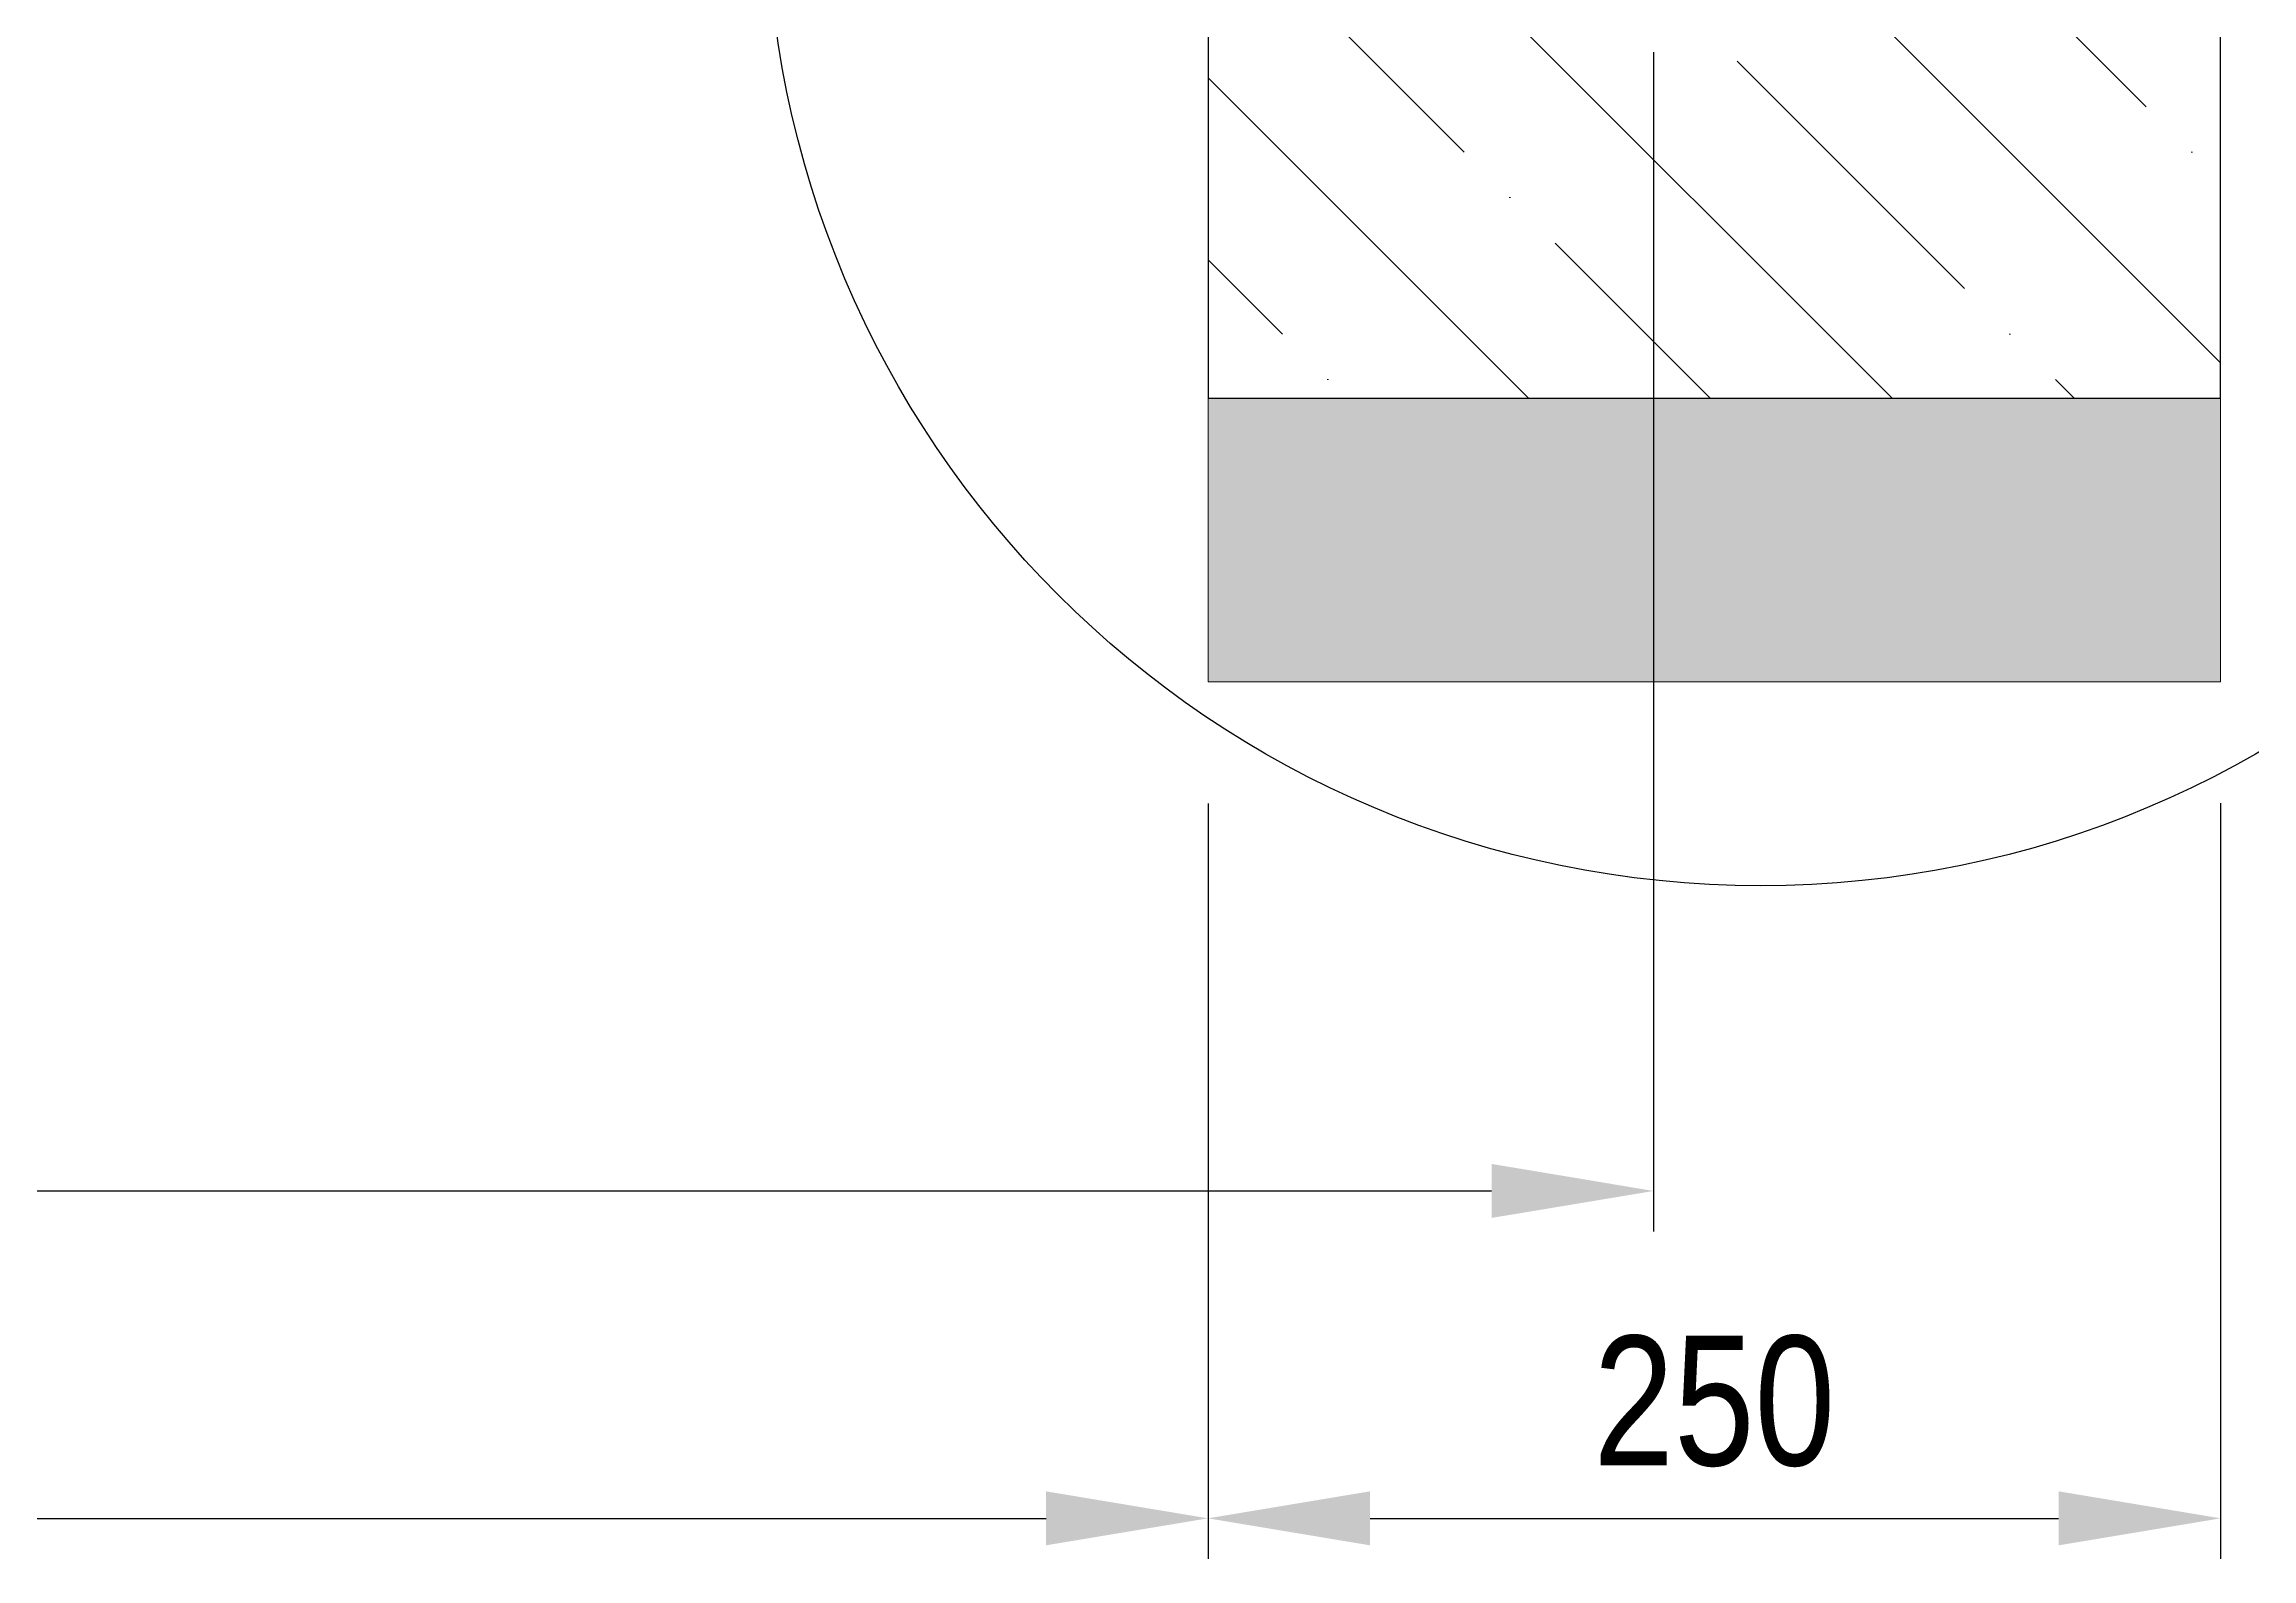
# Model space of a CAD drawing. Header units: millimetres. Extents: x 11758 to 17968, y 3782 to 8272.
# Drawn here: x 13712 to 14258, y 6122 to 6496 of the extents above; entities that cross this region are included whole.
import ezdxf

# ---------------------------------------------------------------- set-up
doc = ezdxf.new("R2010")
doc.units = ezdxf.units.MM
doc.header["$LTSCALE"] = 0.1
doc.layers.add('SRAFY', color=251, linetype='Continuous', lineweight=13)
doc.styles.add('SEACAD_Arial', font='arial.ttf', dxfattribs={"width": 0.8})
doc.dimstyles.new('ISO-25', dxfattribs={"dimtxt": 1.6, "dimasz": 2, "dimexe": 0.5, "dimexo": 1.5, "dimtad": 1, "dimdec": 0, "dimtxsty": 'SEACAD_Arial', "dimcen": 2, "dimadec": 0, "dimazin": 0, "dimtfac": 1, "dimtdec": 0, "dimtmove": 0, "dimatfit": 3, "dimfxl": 1, "dimarcsym": 0})

# ---------------------------------------------------------------- blocks, each defined once
blk = doc.blocks.new('*D1')
at = {"color": 0, "lineweight": -2, "transparency": 16777216}
for p, q in [((12957.45, 6521.37), (12957.45, 6202.46)), ((14109.8, 6493.62), (14109.8, 6202.46)), ((12997.45, 6212.46), (14069.8, 6212.46))]:
    blk.add_line(p, q, dxfattribs=at)
at = {"color": 0, "transparency": 16777216}
for points in [[(12997.45, 6219.13), (12997.45, 6205.8), (12957.45, 6212.46)], [(14069.8, 6219.13), (14069.8, 6205.8), (14109.8, 6212.46)]]:
    blk.add_solid(points, dxfattribs=at)
at = {"layer": 'Defpoints', "color": 0, "transparency": 16777216}
for p in [(12957.45, 6551.37), (14109.8, 6523.62), (14109.8, 6212.46)]:
    blk.add_point(p, dxfattribs=at)
at = {"color": 0, "transparency": 16777216, "insert": (13533.62, 6241.3), "char_height": 32, "attachment_point": 5, "style": 'SEACAD_Arial'}
blk.add_mtext('1150', dxfattribs=at)
blk = doc.blocks.new('*D2')
at = {"color": 0, "lineweight": -2, "transparency": 16777216}
for p, q in [((14279.8, 6658.18), (14540.96, 6658.18)), ((14530.96, 6618.18), (14530.96, 6448.18)), ((14279.8, 6408.18), (14540.96, 6408.18))]:
    blk.add_line(p, q, dxfattribs=at)
at = {"color": 0, "transparency": 16777216}
for points in [[(14524.3, 6618.18), (14537.63, 6618.18), (14530.96, 6658.18)], [(14524.3, 6448.18), (14537.63, 6448.18), (14530.96, 6408.18)]]:
    blk.add_solid(points, dxfattribs=at)
at = {"layer": 'Defpoints', "color": 0, "transparency": 16777216}
for p in [(14249.8, 6658.18), (14249.8, 6408.18), (14530.96, 6408.18)]:
    blk.add_point(p, dxfattribs=at)
at = {"color": 0, "transparency": 16777216, "insert": (14502.12, 6533.18), "char_height": 32, "attachment_point": 5, "rotation": 90, "style": 'SEACAD_Arial'}
blk.add_mtext('250', dxfattribs=at)
blk = doc.blocks.new('*D3')
at = {"color": 0, "lineweight": -2, "transparency": 16777216}
for p, q in [((14530.96, 6448.18), (14530.96, 6488.18)), ((14279.8, 6408.18), (14540.96, 6408.18)), ((14530.96, 6408.18), (14530.96, 6338.19)), ((14279.8, 6338.19), (14540.96, 6338.19)), ((14530.96, 6298.19), (14530.96, 6258.19))]:
    blk.add_line(p, q, dxfattribs=at)
at = {"color": 0, "transparency": 16777216}
for points in [[(14524.3, 6448.18), (14537.63, 6448.18), (14530.96, 6408.18)], [(14524.3, 6298.19), (14537.63, 6298.19), (14530.96, 6338.19)]]:
    blk.add_solid(points, dxfattribs=at)
at = {"layer": 'Defpoints', "color": 0, "transparency": 16777216}
for p in [(14249.8, 6408.18), (14249.8, 6338.19), (14530.96, 6338.19)]:
    blk.add_point(p, dxfattribs=at)
at = {"color": 0, "transparency": 16777216, "insert": (14502.12, 6373.19), "char_height": 32, "attachment_point": 5, "rotation": 90, "style": 'SEACAD_Arial'}
blk.add_mtext('70', dxfattribs=at)
blk = doc.blocks.new('*D5')
at = {"color": 0, "lineweight": -2, "transparency": 16777216}
for p, q in [((13999.8, 6308.16), (13999.8, 6121.63)), ((14249.8, 6308.18), (14249.8, 6121.63)), ((14039.8, 6131.63), (14209.8, 6131.63))]:
    blk.add_line(p, q, dxfattribs=at)
at = {"color": 0, "transparency": 16777216}
for points in [[(14039.8, 6138.3), (14039.8, 6124.97), (13999.8, 6131.63)], [(14209.8, 6138.3), (14209.8, 6124.97), (14249.8, 6131.63)]]:
    blk.add_solid(points, dxfattribs=at)
at = {"layer": 'Defpoints', "color": 0, "transparency": 16777216}
for p in [(13999.8, 6338.16), (14249.8, 6338.18), (14249.8, 6131.63)]:
    blk.add_point(p, dxfattribs=at)
at = {"color": 0, "transparency": 16777216, "insert": (14124.8, 6160.47), "char_height": 32, "attachment_point": 5, "style": 'SEACAD_Arial'}
blk.add_mtext('250', dxfattribs=at)
blk = doc.blocks.new('*D6')
at = {"color": 0, "lineweight": -2, "transparency": 16777216}
for p, q in [((13999.8, 6308.16), (13999.8, 6121.63)), ((13082.47, 6257.92), (13082.47, 6121.63)), ((13122.47, 6131.63), (13959.8, 6131.63))]:
    blk.add_line(p, q, dxfattribs=at)
at = {"color": 0, "transparency": 16777216}
for points in [[(13122.47, 6138.3), (13122.47, 6124.97), (13082.47, 6131.63)], [(13959.8, 6138.3), (13959.8, 6124.97), (13999.8, 6131.63)]]:
    blk.add_solid(points, dxfattribs=at)
at = {"layer": 'Defpoints', "color": 0, "transparency": 16777216}
for p in [(13999.8, 6338.16), (13082.47, 6287.92), (13999.8, 6131.63)]:
    blk.add_point(p, dxfattribs=at)
at = {"color": 0, "transparency": 16777216, "insert": (13541.13, 6160.47), "char_height": 32, "attachment_point": 5, "style": 'SEACAD_Arial'}
blk.add_mtext('920', dxfattribs=at)

msp = doc.modelspace()

# ---------------------------------------------------------------- hatches: boundary and pattern name
at = {"layer": 'SRAFY'}
h = msp.add_hatch(dxfattribs=at)
h.set_pattern_fill('ANSI35', color=256, scale=10, angle=90)
h.set_pattern_definition([(135, (5958.34, 1148.074), (-44.9013, -44.9013), []), (135, (5958.34, 1192.975), (-44.9013, -44.9013), [79.375, -15.875, 0, -15.875])])
h.paths.add_polyline_path([(14249.78, 6658.18), (13999.79, 6658.17), (13999.8, 6408.19), (14249.81, 6408.18)])
h = msp.add_hatch(dxfattribs=at)
h.set_pattern_fill('AR-SAND', color=256, scale=0.5)
h.set_pattern_definition([(37.5, (7468.933, -303.591), (-0.800016, 24.47066), [0, -19.304, 0, -21.59, 0, -20.6375]), (7.5, (7468.933, -303.59), (22.47616, 35.84126), [0, -10.414, 0, -17.399, 0, -6.6675]), (327.5, (7453.312, -303.59), (39.54962, 0.07186), [0, -6.35, 0, -22.86, 0, -29.845]), (317.5, (7453.31, -303.59), (38.17782, 11.14647), [0, -3.175, 0, -14.986, 0, -17.145])])
h.paths.add_polyline_path([(13082.47, 6357.91), (12832.45, 6357.91), (12832.45, 6287.92), (13082.47, 6287.92)])
h.paths.add_polyline_path([(13999.79, 6408.17), (14249.8, 6408.2), (14249.8, 6338.17), (13999.81, 6338.16)])

# ---------------------------------------------------------------- linework, layer by layer
msp.add_lwpolyline([(13999.81, 6408.19), (14249.8, 6408.19), (14249.8, 6658.18), (13999.79, 6658.18)], close=True)
msp.add_circle((14136.24, 6533.19), 245.38)
for p, q in [((13999.8, 6408.16), (13999.8, 6338.16)), ((14249.8, 6408.18), (14249.8, 6338.18)), ((13999.8, 6338.16), (14249.8, 6338.18))]:
    msp.add_line(p, q, dxfattribs=at)

# ---------------------------------------------------------------- dimensions: what is measured, and where the dimension line sits
dim = msp.add_linear_dim(base=(14530.96, 6408.18), p1=(14249.8, 6658.18), p2=(14249.8, 6408.18), angle=90, dimstyle='ISO-25', override={"dimscale": 0})
dim.commit()
dim.dimension.update_dxf_attribs({"geometry": '*D2', "text_midpoint": (14530.96, 6533.18), "dimtype": 160})
dim = msp.add_linear_dim(base=(14109.8, 6212.46), p1=(12957.45, 6551.37), p2=(14109.8, 6523.62), dimstyle='ISO-25', override={"dimscale": 0, "dimrnd": 10})
dim.commit()
dim.dimension.update_dxf_attribs({"geometry": '*D1', "text_midpoint": (13533.62, 6212.46), "dimtype": 160})
dim = msp.add_linear_dim(base=(14530.96, 6338.19), p1=(14249.8, 6408.18), p2=(14249.8, 6338.19), angle=90, dimstyle='ISO-25', override={"dimscale": 0, "dimtmove": 1})
dim.commit()
dim.dimension.update_dxf_attribs({"geometry": '*D3', "text_midpoint": (14502.12, 6373.19)})
for base, p1, p2, override, picture, middle in [((13999.8, 6131.63), (13082.47, 6287.92), (13999.8, 6338.16), {"dimscale": 0, "dimrnd": 10}, '*D6', (13541.13, 6160.47)), ((14249.8, 6131.63), (13999.8, 6338.16), (14249.8, 6338.18), {"dimscale": 0}, '*D5', (14124.8, 6160.47))]:
    dim = msp.add_linear_dim(base=base, p1=p1, p2=p2, dimstyle='ISO-25', override=override)
    dim.commit()
    dim.dimension.update_dxf_attribs({"geometry": picture, "text_midpoint": middle})

doc.saveas('drawing.dxf')
